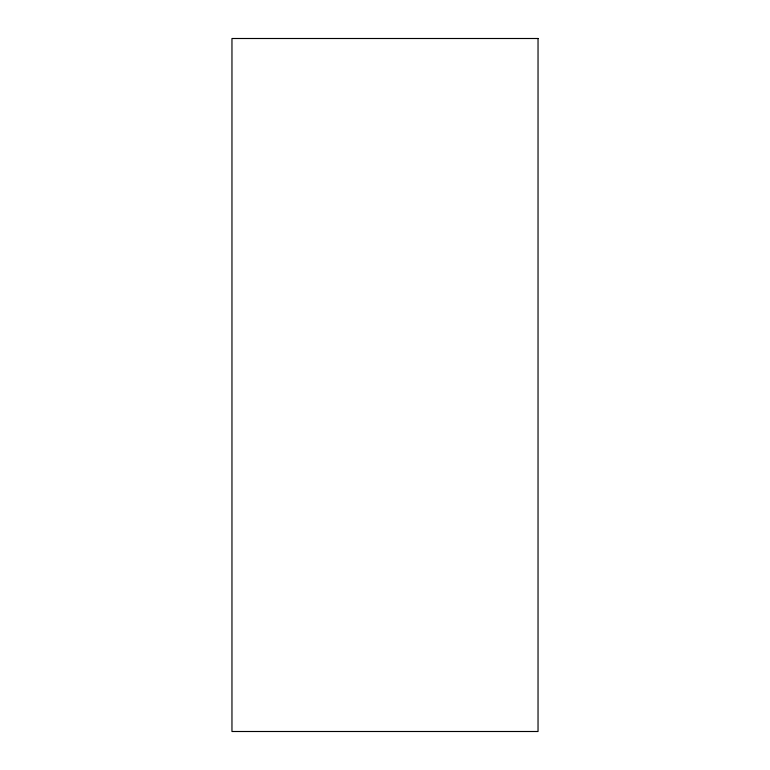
<?xml version="1.0" encoding="UTF-8"?>
<svg xmlns="http://www.w3.org/2000/svg" width="770" height="770" viewBox="0 0 770 770"><rect width="100%" height="100%" fill="white"/><g stroke="black" fill="none" stroke-linecap="round" stroke-linejoin="round"><path stroke-width="1.16" d="M538.038 38.5L231.963 38.5L231.963 731.5L538.038 731.5L538.038 38.5"/></g></svg>
